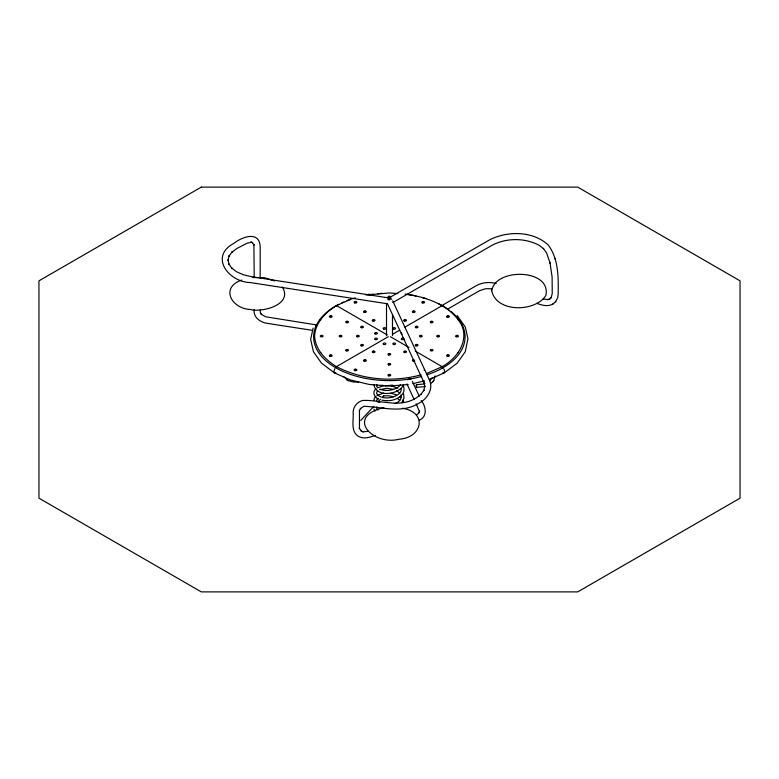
<?xml version="1.0" encoding="UTF-8"?>
<svg xmlns="http://www.w3.org/2000/svg" width="779" height="779" viewBox="0 0 779 779"><rect width="100%" height="100%" fill="white"/><g stroke="black" fill="none" stroke-linecap="round" stroke-linejoin="round"><path stroke-width="1.17" d="M335.807 367.795L336.479 366.627L388.312 336.694M335.807 305.972L336.547 305.534C325.515 312.36 315.378 322.448 314.57 336.119C315.378 349.742 325.456 359.84 336.479 366.646C362.264 380.035 393.21 382.489 421.098 374.835M373.774 400.572L374.426 398.127L376.091 396.18M373.92 384.485C375.585 397.631 398.877 395.206 403.59 384.768M359.46 410.445L359.46 428.654L359.275 428.168L361.592 431.245L361.105 431.001L363.277 431.848L362.771 431.819L368.321 431.352M416.609 386.881C413.386 383.521 422.432 384.972 424.906 383.511M313.148 328.125L310.636 339.332L313.421 351.709L321.532 363.16L334.308 372.829L350.433 379.957L369.363 384.485L389.354 386.004L408.157 384.573M376.861 384.729L376.569 385.926L377.309 387.251M376.929 406.823L376.549 408.118L377.932 410.095M555.437 301.804L557.637 297.948L558.173 294.034C558.455 277.412 558.64 258.842 548.182 244.918C532.709 230.837 507.84 230.759 489.787 239.737L388.176 298.396A2.989 1.724 60 0 1 390.269 299.233M359.226 410.874L360.599 408.303M432.014 377.903L429.862 380.707M433.699 380.571L435.091 375.877M400.425 384.807C397.017 390.006 385.965 392.003 379.889 389.13M334.746 368.74L333.763 372.05L334.308 372.829L335.807 372.664M401.983 402.246L403.98 398.342L403.59 393.96M430.475 383.823L432.949 381.544M432.803 381.739L433.854 380.366M360.706 420.465L373.871 406.307M377.981 401.886L380.454 399.228M382.099 397.465L383.745 395.693M375.984 388.867C371.749 391.847 374.456 397.699 378.652 399.072M377.922 398.312L376.549 400.289L376.939 401.594M360.365 408.741L363.793 406.297C382.109 406.911 402.159 413.883 419.316 403.025C427.32 398.77 433.699 388.955 429.395 379.928L392.704 300.86M536.819 303.304C541.98 305.339 548.426 307.16 553.382 303.644M552.973 304.014L555.846 301.434M377.815 390.99C375.322 392.645 376.812 395.479 381.135 396.998M377.163 395.391L383.599 393.122M377.27 387.893L383.667 385.702M392.918 302.525L492.25 245.171C506.584 237.77 524.549 237.741 538.883 245.132L543.645 248.764L543.314 248.316L546.546 252.824L550.159 263.283L550.013 262.815L552.116 277.1L552.243 293.634L551.065 297.763L551.474 297.383L549.419 299.233L549.828 298.863L547.676 299.701L548.153 299.526L543.06 299.087M441.771 305.631L476.962 285.309C482.805 282.28 489.816 281.794 496.126 283.537M392.46 334.318L399.715 330.13M404.905 327.141L442.229 305.592L442.891 305.972M448.587 308.572L479.474 290.733L485.424 288.736L492.172 288.746M416.862 414.847L419.326 412.257L419.102 412.831L419.511 411.039L419.482 411.672L416.142 403.756M419.336 420.251C427.613 416.736 426.074 406.385 421.254 400.562M395.148 403.59C399.208 402.11 402.441 398.342 400.951 394.982M241.665 280.089C219.746 287.597 231.743 308.757 250.176 309.448C262.085 312.817 293.293 304.618 282.349 287.032M426.736 373.482L442.326 366.578L442.891 367.795M429.326 379.48L444.166 372.907L444.634 370.901L443.796 368.788M379.87 389.636L387.202 388.293L393.629 389.403M382.577 397.407C389.86 399.432 402.207 395.294 401.224 388.487M375.41 435.276C370.025 437.321 363.569 439.492 358.194 436.211C350.375 431.069 353.832 420.241 353.121 412.617C353.091 406.998 357.172 401.837 362.605 400.474C380.366 399.559 399.617 408.527 416.395 397.835L421.147 394.164L420.787 394.593L423.99 390.133L423.776 390.717L424.857 385.965L424.847 386.598L423.737 381.739L423.922 382.333L387.319 303.469M393.58 396.784L388.809 395.79L384.076 395.888M365.877 294.988L369.363 294.15M355.341 297.919L351.962 298.727L335.817 305.874L336.479 305.592L387.28 334.921M367.746 294.959L389.354 292.943L397.816 293.586M320.266 352.634L320.86 352.498M457.838 319.741L458.432 319.594M412.831 383.648L424.467 380.863M383.911 407.68C344.688 416.405 372.849 446.075 399.062 439.21C422.5 437.759 427.817 412.344 402.334 408.206M392.713 385.128L385.478 385.809M423.99 386.705L416.424 387.377M252.523 277.49L264.237 277.665L274.636 280.927M387.212 400.679C395.148 401.185 407.962 394.573 402.909 385.186M358.603 382.09L353.101 381.973L348.301 380.61M381.856 400.133L385.478 400.64M385.381 400.64L387.28 400.679M405.07 294.141C426.58 296.877 450.272 305.047 461.577 324.94C469.124 341.796 456.611 358.71 442.151 366.695L442.891 367.698L442.56 366.919M385.381 385.809L381.856 385.303M388.76 297.929L251.393 276.672L243.321 274.744L236.485 271.715L231.733 268.054L232.093 268.473L228.89 264.013L229.104 264.597L228.023 259.845L228.033 260.478L229.114 255.726L228.938 256.32L232.132 251.87L231.801 252.318L237.001 248.404L247.167 243.214L251.393 242.211L250.809 242.084L252.659 242.688L252.133 242.366L254.081 245.122L253.896 244.606L254.227 277.606M386.647 303.654L250.254 282.553C228.919 282.115 208.879 256.69 233.846 243.369C241.996 236.913 259.397 230.341 260.186 246.622L260.186 277.918M315.514 324.775L265.571 316.771L261.238 314.239L261.608 314.658L260.381 312.963L260.605 313.528L260.186 309.925M312.204 330.315L267.752 323.431C260.877 322.72 252.961 317.501 254.227 309.682M390.922 385.829L397.845 388.137M390.912 393.249L396.277 394.817M320.266 319.594L320.86 319.741M457.838 352.498L458.432 352.634M416.434 384.563L416.658 385.157M442.891 372.683L444.556 372.703L457.166 363.16L465.277 351.709L467.955 338.699L465.277 326.946L457.166 315.505M344.016 376.861L347.278 380.074M347.044 379.957L348.515 380.717M396.628 390.668L399.841 393.191M390.386 336.694L409.043 347.473M415.265 351.056L442.56 366.938M399.491 396.492L400.796 397.553M397.903 398.819L399.773 400.503M375.05 411.156L373.93 409.072M402.899 400.026L403.619 401.506M412.325 381.33L419.277 396.287M406.93 383.901L414.097 399.345M554.901 258.472L555.076 259.047M457.039 335.476L457.039 336.119M447.974 315.933L447.974 316.576M447.974 355.01L447.974 355.652M438.149 335.476L438.149 336.119M431.615 321.386L431.615 322.029M431.615 349.557L431.615 350.199M423.192 301.629L423.192 302.271M420.835 335.476L420.835 336.119M416.619 326.382L416.619 327.024M416.619 344.561L416.619 345.204M413.746 311.074L413.746 311.717M413.746 359.849L413.746 360.492M405.09 319.731L405.09 320.373M405.09 351.193L405.09 351.835M392.489 315.31L392.489 335.593M389.354 296.39L389.354 297.033M389.354 353.627L389.354 354.27M389.354 363.627L389.354 364.27M389.354 374.533L389.354 375.176M386.511 303.518L386.511 335.73M373.608 319.731L373.608 320.373M373.608 351.193L373.608 351.835M364.952 311.074L364.952 311.717M364.952 359.849L364.952 360.492M362.079 326.382L362.079 327.024M362.079 344.561L362.079 345.204M357.863 335.476L357.863 336.119M355.506 301.629L355.506 302.271M355.506 369.295L355.506 369.937M347.083 321.386L347.083 322.029M347.083 349.557L347.083 350.199M340.55 335.476L340.55 336.119M330.724 315.933L330.724 316.576M330.724 355.01L330.724 355.652M321.659 335.476L321.659 336.119M389.013 300.207A2.989 0.633 -81.2 0 1 389.958 298.114M315.768 327.092A2.989 0.633 -81.2 0 1 316.712 324.96M387.786 299.36A2.989 2.356 -24.9 0 1 391.827 299.263M407.456 379.792A2.989 2.356 -24.9 0 1 410.971 379.363M442.238 305.563A2.989 1.724 60 0 1 443.855 306.42M378.185 402.402A1.412 0.954 59.7 0 1 379.821 402.422M450.798 311.337A75.719 43.721 0 0 1 427.213 374.748M421.741 376.403A75.719 43.721 0 0 1 326.333 361.125A75.719 43.721 0 0 1 338.67 304.404M341.689 302.914A75.719 43.721 0 0 1 343.782 301.97M347.025 300.636A75.719 43.721 0 0 1 350.365 299.409M369.752 294.657A75.719 43.721 0 0 1 373.131 294.189M377.727 293.693A75.719 43.721 0 0 1 382.382 293.352M406.706 294.335A75.719 43.721 0 0 1 416.005 295.971M421.741 297.374A75.719 43.721 0 0 1 426.142 298.678M438.032 303.401A75.719 43.721 0 0 1 448.957 309.925M390.61 297.335A1.363 0.789 0 0 1 388.341 297.568A1.363 0.789 0 0 1 388.935 296.283A1.363 0.789 0 0 1 390.698 297.14M347.921 321.406A1.363 0.789 0 0 1 347.716 322.73A1.363 0.789 0 0 1 345.72 322.058A1.363 0.789 0 0 1 347.609 321.299M331.552 315.953A1.363 0.789 0 0 1 331.357 317.277A1.363 0.789 0 0 1 329.361 316.605A1.363 0.789 0 0 1 331.25 315.846M340.374 335.34A1.363 0.789 0 0 1 341.845 336.353A1.363 0.789 0 0 1 339.625 336.694A1.363 0.789 0 0 1 340.024 335.389M322.175 335.389A1.363 0.789 0 0 1 322.574 336.694A1.363 0.789 0 0 1 320.354 336.353A1.363 0.789 0 0 1 321.834 335.34M431.79 349.42A1.363 0.789 0 0 1 432.822 350.569A1.363 0.789 0 0 1 430.612 350.735A1.363 0.789 0 0 1 431.089 349.479M402.256 334.064A1.363 0.789 0 0 1 401.516 332.896M448.149 354.873A1.363 0.789 0 0 1 449.181 356.022A1.363 0.789 0 0 1 446.971 356.188A1.363 0.789 0 0 1 447.448 354.932M420.66 335.34A1.363 0.789 0 0 1 422.13 336.353A1.363 0.789 0 0 1 419.91 336.694A1.363 0.789 0 0 1 420.309 335.389M414.827 360.979A1.363 0.789 0 0 1 412.49 360.794A1.363 0.789 0 0 1 413.931 359.713M424.273 369.46A1.363 0.789 0 0 1 424.273 370.424M491.734 290.664C496.067 312.769 535.212 312.369 545.845 295.494C551.659 268.804 495.434 267.528 491.734 290.664M201.284 187.116L38.95 280.839L38.95 498.161L201.284 591.884L577.716 591.884L740.05 498.161L740.05 280.839L577.716 187.116L201.284 187.116M364.114 312.34A1.363 0.789 0 0 0 366.305 311.814A1.363 0.789 0 0 0 364.426 310.987A1.363 0.789 0 0 0 364.114 312.34M422.364 302.895A1.363 0.789 0 0 0 424.545 302.369A1.363 0.789 0 0 0 422.676 301.541A1.363 0.789 0 0 0 422.364 302.895M372.781 320.997A1.363 0.789 0 0 0 374.962 320.481A1.363 0.789 0 0 0 373.083 319.643A1.363 0.789 0 0 0 372.781 320.997M393.278 329.011A1.363 0.789 0 0 0 395.528 328.602A1.363 0.789 0 0 0 393.784 327.677A1.363 0.789 0 0 0 393.278 329.011M404.262 320.997A1.363 0.789 0 0 0 406.443 320.481A1.363 0.789 0 0 0 404.574 319.643A1.363 0.789 0 0 0 404.262 320.997M383.774 329.089A1.363 0.789 0 0 0 385.868 328.465A1.363 0.789 0 0 0 383.872 327.735A1.363 0.789 0 0 0 383.774 329.089M412.919 312.34A1.363 0.789 0 0 0 415.1 311.814A1.363 0.789 0 0 0 413.23 310.987A1.363 0.789 0 0 0 412.919 312.34M354.669 302.895A1.363 0.789 0 0 0 356.86 302.369A1.363 0.789 0 0 0 354.981 301.541A1.363 0.789 0 0 0 354.669 302.895M329.897 356.285A1.363 0.789 0 0 0 332.078 355.76A1.363 0.789 0 0 0 330.208 354.932A1.363 0.789 0 0 0 329.897 356.285M361.252 327.647A1.363 0.789 0 0 0 363.433 327.131A1.363 0.789 0 0 0 361.563 326.304A1.363 0.789 0 0 0 361.252 327.647M375.303 339.576A1.363 0.789 0 0 0 377.396 338.953A1.363 0.789 0 0 0 375.41 338.213A1.363 0.789 0 0 0 375.303 339.576M361.252 345.827A1.363 0.789 0 0 0 363.433 345.311A1.363 0.789 0 0 0 361.563 344.474A1.363 0.789 0 0 0 361.252 345.827M375.118 333.899A1.363 0.789 0 0 0 377.367 333.49A1.363 0.789 0 0 0 375.624 332.565A1.363 0.789 0 0 0 375.118 333.899M346.256 350.832A1.363 0.789 0 0 0 348.437 350.307A1.363 0.789 0 0 0 346.567 349.479A1.363 0.789 0 0 0 346.256 350.832M357.035 336.742A1.363 0.789 0 0 0 359.216 336.216A1.363 0.789 0 0 0 357.347 335.389A1.363 0.789 0 0 0 357.035 336.742M447.146 317.199A1.363 0.789 0 0 0 449.327 316.673A1.363 0.789 0 0 0 447.448 315.846A1.363 0.789 0 0 0 447.146 317.199M415.782 345.827A1.363 0.789 0 0 0 417.972 345.311A1.363 0.789 0 0 0 416.093 344.474A1.363 0.789 0 0 0 415.782 345.827M415.782 327.647A1.363 0.789 0 0 0 417.972 327.131A1.363 0.789 0 0 0 416.093 326.304A1.363 0.789 0 0 0 415.782 327.647M401.74 339.498A1.363 0.789 0 0 0 403.989 339.079A1.363 0.789 0 0 0 402.256 338.164A1.363 0.789 0 0 0 401.74 339.498M430.787 322.652A1.363 0.789 0 0 0 432.968 322.136A1.363 0.789 0 0 0 431.089 321.299A1.363 0.789 0 0 0 430.787 322.652M437.321 336.742A1.363 0.789 0 0 0 439.502 336.216A1.363 0.789 0 0 0 437.632 335.389A1.363 0.789 0 0 0 437.321 336.742M456.212 336.742A1.363 0.789 0 0 0 458.393 336.216A1.363 0.789 0 0 0 456.523 335.389A1.363 0.789 0 0 0 456.212 336.742M354.669 370.57A1.363 0.789 0 0 0 356.86 370.044A1.363 0.789 0 0 0 354.981 369.217A1.363 0.789 0 0 0 354.669 370.57M404.262 352.459A1.363 0.789 0 0 0 406.443 351.942A1.363 0.789 0 0 0 404.574 351.115A1.363 0.789 0 0 0 404.262 352.459M383.58 344.367A1.363 0.789 0 0 0 385.839 343.958A1.363 0.789 0 0 0 384.096 343.033A1.363 0.789 0 0 0 383.58 344.367M372.781 352.459A1.363 0.789 0 0 0 374.962 351.942A1.363 0.789 0 0 0 373.083 351.115A1.363 0.789 0 0 0 372.781 352.459M393.463 344.445A1.363 0.789 0 0 0 395.557 343.821A1.363 0.789 0 0 0 393.57 343.081A1.363 0.789 0 0 0 393.463 344.445M364.114 361.125A1.363 0.789 0 0 0 366.305 360.599A1.363 0.789 0 0 0 364.426 359.771A1.363 0.789 0 0 0 364.114 361.125M388.517 364.893A1.363 0.789 0 0 0 390.698 364.377A1.363 0.789 0 0 0 388.828 363.54A1.363 0.789 0 0 0 388.517 364.893M388.517 354.903A1.363 0.789 0 0 0 390.698 354.377A1.363 0.789 0 0 0 388.828 353.549A1.363 0.789 0 0 0 388.517 354.903M388.517 375.799A1.363 0.789 0 0 0 390.698 375.283A1.363 0.789 0 0 0 388.828 374.446A1.363 0.789 0 0 0 388.517 375.799"/></g></svg>
